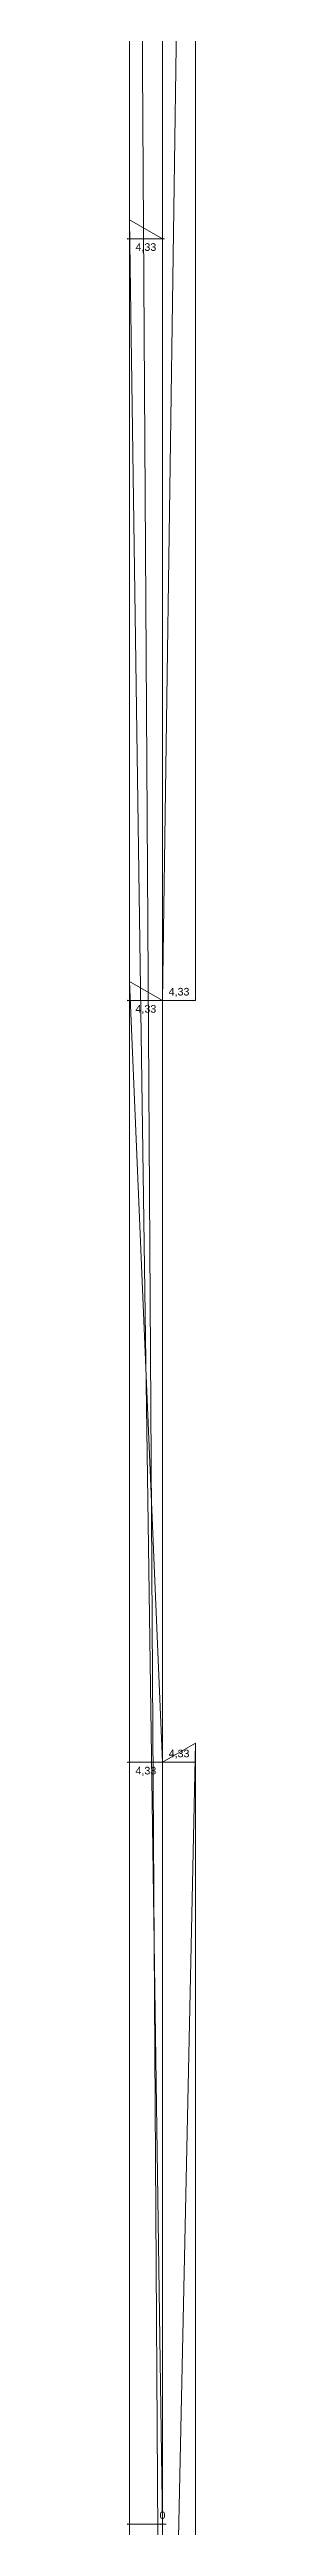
# Model space of a CAD drawing. Header units: millimetres. Extents: x -5 to 475, y -1700 to 400.
# Drawn here: x -4.6 to 4.3, y -1300.3 to -975.2 of the extents above; entities that cross this region are included whole.
import ezdxf

# ---------------------------------------------------------------- set-up
doc = ezdxf.new("R2010")
doc.units = ezdxf.units.MM
for name, color, linetype, lineweight in [('ISO_DIM', 7, 'Continuous', 13), ('ISO_PIPE', 7, 'Continuous', 13), ('Line_3-DRDS-SS01-W60001_Page_0 _2_', 8, 'Continuous', 13)]:
    doc.layers.add(name, color=color, linetype=linetype, lineweight=lineweight)
doc.styles.add('Arial', font='arial.ttf', dxfattribs={"height": 1})

# ---------------------------------------------------------------- blocks, each defined once
blk = doc.blocks.new('Line_3-DRDS-SS01-W60001_Page_0__CLOSEDFILLED-9748105-Drafting_3-DRDS-SS01-W60001_0')
at = {"layer": 'ISO_DIM'}
blk.add_hatch(color=256, dxfattribs=at).paths.add_polyline_path([(-4.58, -1000.04), (-4.58, -999.96), (-4.33, -1000)])
for p, q in [((-4.58, -1000.04), (-4.58, -999.96)), ((-4.58, -999.96), (-4.33, -1000)), ((-4.33, -1000), (-4.58, -1000.04))]:
    blk.add_line(p, q, dxfattribs=at)
blk = doc.blocks.new('Line_3-DRDS-SS01-W60001_Page_0__CLOSEDFILLED-9748107-Drafting_3-DRDS-SS01-W60001_0')
at = {"layer": 'ISO_DIM'}
blk.add_hatch(color=256, dxfattribs=at).paths.add_polyline_path([(-4.58, -1100.04), (-4.58, -1099.96), (-4.33, -1100)])
for p, q in [((-4.58, -1100.04), (-4.58, -1099.96)), ((-4.58, -1099.96), (-4.33, -1100)), ((-4.33, -1100), (-4.58, -1100.04))]:
    blk.add_line(p, q, dxfattribs=at)
blk = doc.blocks.new('Line_3-DRDS-SS01-W60001_Page_0__CLOSEDFILLED-9748109-Drafting_3-DRDS-SS01-W60001_0')
at = {"layer": 'ISO_DIM'}
blk.add_hatch(color=256, dxfattribs=at).paths.add_polyline_path([(4.08, -1100.04), (4.08, -1099.96), (4.33, -1100)])
for p, q in [((4.08, -1100.04), (4.08, -1099.96)), ((4.08, -1099.96), (4.33, -1100)), ((4.33, -1100), (4.08, -1100.04))]:
    blk.add_line(p, q, dxfattribs=at)
blk = doc.blocks.new('Line_3-DRDS-SS01-W60001_Page_0__CLOSEDFILLED-9748111-Drafting_3-DRDS-SS01-W60001_0')
at = {"layer": 'ISO_DIM'}
blk.add_hatch(color=256, dxfattribs=at).paths.add_polyline_path([(4.08, -1200.04), (4.08, -1199.96), (4.33, -1200)])
for p, q in [((4.08, -1200.04), (4.08, -1199.96)), ((4.08, -1199.96), (4.33, -1200)), ((4.33, -1200), (4.08, -1200.04))]:
    blk.add_line(p, q, dxfattribs=at)
blk = doc.blocks.new('Line_3-DRDS-SS01-W60001_Page_0__CLOSEDFILLED-9748113-Drafting_3-DRDS-SS01-W60001_0')
at = {"layer": 'ISO_DIM'}
blk.add_hatch(color=256, dxfattribs=at).paths.add_polyline_path([(-4.58, -1200.04), (-4.58, -1199.96), (-4.33, -1200)])
for p, q in [((-4.58, -1200.04), (-4.58, -1199.96)), ((-4.58, -1199.96), (-4.33, -1200)), ((-4.33, -1200), (-4.58, -1200.04))]:
    blk.add_line(p, q, dxfattribs=at)
blk = doc.blocks.new('Line_3-DRDS-SS01-W60001_Page_0__CLOSEDFILLED-9748114-Drafting_3-DRDS-SS01-W60001_0')
at = {"layer": 'ISO_DIM'}
blk.add_hatch(color=256, dxfattribs=at).paths.add_polyline_path([(-0.25, -1300.04), (-0.25, -1299.96), (0, -1300)])
for p, q in [((-0.25, -1300.04), (-0.25, -1299.96)), ((-0.25, -1299.96), (0, -1300)), ((0, -1300), (-0.25, -1300.04))]:
    blk.add_line(p, q, dxfattribs=at)
blk = doc.blocks.new('Line_3-DRDS-SS01-W60001_Page_0__CLOSEDFILLED-9748117-Drafting_3-DRDS-SS01-W60001_0')
at = {"layer": 'ISO_DIM'}
blk.add_hatch(color=256, dxfattribs=at).paths.add_polyline_path([(-4.58, -1300.04), (-4.58, -1299.96), (-4.33, -1300)])
for p, q in [((-4.58, -1300.04), (-4.58, -1299.96)), ((-4.58, -1299.96), (-4.33, -1300)), ((-4.33, -1300), (-4.58, -1300.04))]:
    blk.add_line(p, q, dxfattribs=at)
blk = doc.blocks.new('Line_3-DRDS-SS01-W60001_Page_0 _2_-9748089-Drafting_3-DRDS-SS01-W60001_0')
at = {"layer": 'ISO_DIM'}
for p, q in [((0, -200), (0, -1300)), ((-4.33, -702.5), (-4.33, -1400)), ((0.25, -1000), (-4.58, -1000)), ((-0.25, -1300), (-0.5, -1300))]:
    blk.add_line(p, q, dxfattribs=at)
at = {"layer": 'ISO_DIM', "flags": 128}
for points in [[(0, -600), (0, -1700), (0, -300)], [(4.33, -1100), (4.33, -797.5), (4.33, -800)], [(-4.33, -1300), (-4.33, -997.5), (-4.33, -1000)], [(-4.33, -1200), (-4.33, -1097.5), (-4.33, -1100)], [(4.08, -1100), (0.25, -1100), (-4.58, -1100)], [(4.33, -1400), (4.33, -1197.5), (4.33, -1200)], [(-4.58, -1200), (0.25, -1200), (4.08, -1200)], [(-4.58, -1300), (0.25, -1300), (0.5, -1300)]]:
    blk.add_lwpolyline(points, dxfattribs=at)
at = {"layer": 'ISO_PIPE', "flags": 128}
for points in [[(0, -1000), (-4.33, -997.5), (0, -1300), (0, -200)], [(0, -300), (0, -1700), (0, -600)], [(4.33, -1197.5), (0, -1400), (-4.33, -702.5)], [(4.33, -797.5), (0, -1100), (-4.33, -1097.5)], [(-4.33, -1097.5), (0, -1200), (4.33, -1197.5)]]:
    blk.add_lwpolyline(points, dxfattribs=at)
for name in ['Line_3-DRDS-SS01-W60001_Page_0__CLOSEDFILLED-9748105-Drafting_3-DRDS-SS01-W60001_0', 'Line_3-DRDS-SS01-W60001_Page_0__CLOSEDFILLED-9748107-Drafting_3-DRDS-SS01-W60001_0', 'Line_3-DRDS-SS01-W60001_Page_0__CLOSEDFILLED-9748109-Drafting_3-DRDS-SS01-W60001_0', 'Line_3-DRDS-SS01-W60001_Page_0__CLOSEDFILLED-9748113-Drafting_3-DRDS-SS01-W60001_0', 'Line_3-DRDS-SS01-W60001_Page_0__CLOSEDFILLED-9748111-Drafting_3-DRDS-SS01-W60001_0', 'Line_3-DRDS-SS01-W60001_Page_0__CLOSEDFILLED-9748117-Drafting_3-DRDS-SS01-W60001_0', 'Line_3-DRDS-SS01-W60001_Page_0__CLOSEDFILLED-9748114-Drafting_3-DRDS-SS01-W60001_0']:
    blk.add_blockref(name, (0, 0))
at = {"layer": 'ISO_DIM', "char_height": 1, "attachment_point": 2, "line_spacing_factor": 0.941778, "style": 'Arial'}
for s, insert, width in [('4,33', (-2.17, -1000.59), 3.2567), ('4,33', (2.17, -1098.34), 3.2567), ('4,33', (-2.17, -1100.59), 3.2567), ('4,33', (2.17, -1198.34), 3.2567), ('4,33', (-2.17, -1200.59), 3.2567), ('0', (0, -1298.34), 0.9305)]:
    blk.add_mtext(s, dxfattribs=dict(at, insert=insert, width=width))

msp = doc.modelspace()

# ---------------------------------------------------------------- block references
at = {"layer": 'Line_3-DRDS-SS01-W60001_Page_0 _2_', "color": 7}
msp.add_blockref('Line_3-DRDS-SS01-W60001_Page_0 _2_-9748089-Drafting_3-DRDS-SS01-W60001_0', (0, 0), dxfattribs=at)

doc.saveas('drawing.dxf')
